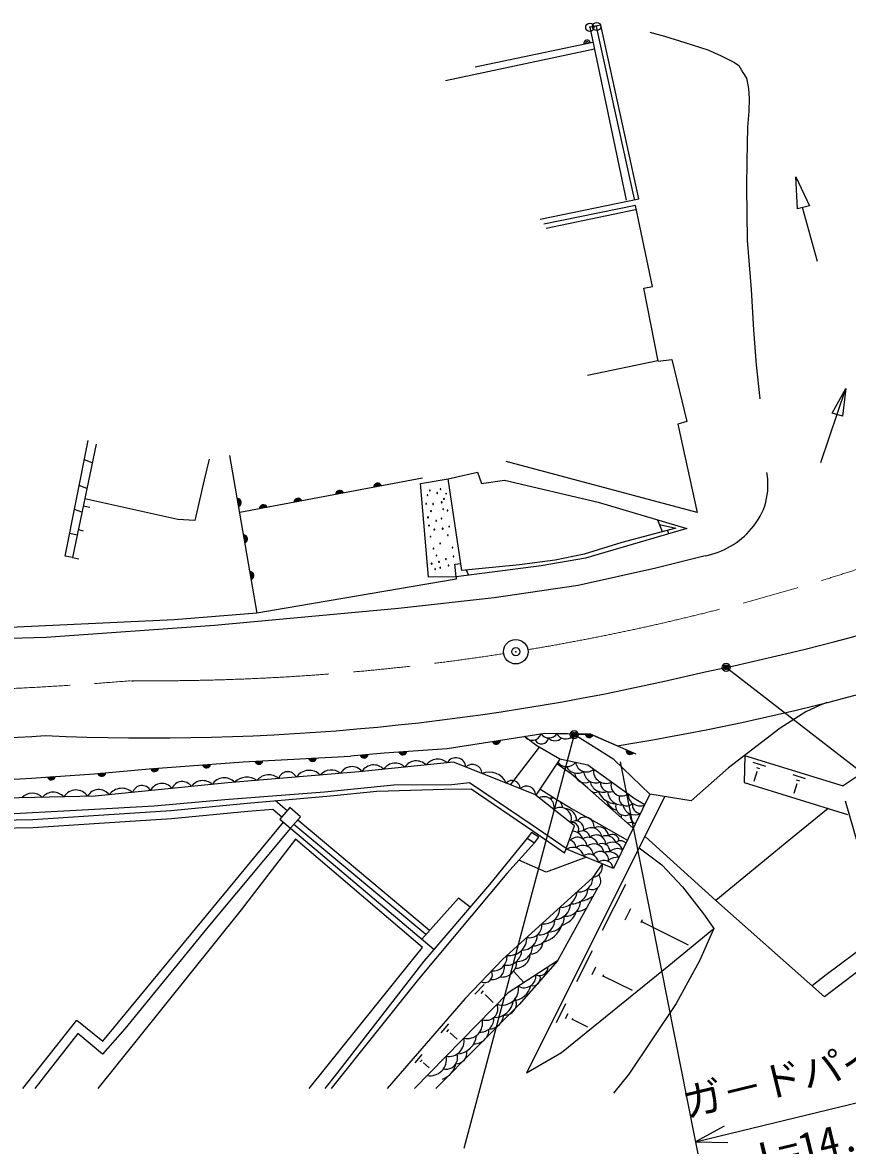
# Model space of a CAD drawing. Units: millimetres, scale not verified. Extents: x 40000 to 680000, y 20000 to 380000.
# Drawn here: x 340952 to 391527, y 238498 to 307336 of the extents above; entities that cross this region are included whole.
import ezdxf
from ezdxf.enums import TextEntityAlignment as Align

# ---------------------------------------------------------------- set-up
doc = ezdxf.new("R2010")
doc.units = ezdxf.units.MM
doc.header["$LTSCALE"] = 1000
doc.header["$PDMODE"] = 32
doc.header["$PDSIZE"] = 500
doc.linetypes.add('CHAIN', pattern=[18.5, 12, -1.5, 3.5, -1.5])
for name, color, linetype, lineweight in [('M-BGD', 7, 'Continuous', 25), ('M-BMK', 2, 'CHAIN', 13), ('M-BMK-SRVR', 3, 'Continuous', 25), ('M-STR-STRC', 7, 'Continuous', 25)]:
    doc.layers.add(name, color=color, linetype=linetype, lineweight=lineweight)
doc.styles.add('@ＭＳ ゴシック', font='')
doc.styles.add('ＭＳ ゴシック', font='')
doc.styles.get('@ＭＳ ゴシック').set_extended_font_data('@MS Gothic')
doc.styles.get('ＭＳ ゴシック').set_extended_font_data('MS Gothic')

msp = doc.modelspace()

# ---------------------------------------------------------------- linework, layer by layer
at = {"layer": 'M-BGD'}
for p, q in [((376409, 307160), (375725, 307040)), ((375725, 307040), (377955, 296440)), ((378474, 296501), (376147, 307086)), ((378733, 296525), (376409, 307160)), ((379400, 306745), (380309, 306498)), ((380309, 306498), (381557, 306113)), ((376007, 305698), (366886, 303757)), ((375919, 306117), (368693, 304589)), ((381557, 306113), (382961, 305650)), ((382961, 305650), (383788, 305291)), ((383788, 305291), (384597, 304885)), ((384597, 304885), (384860, 304697)), ((384860, 304697), (385109, 304275)), ((385109, 304275), (385331, 303930)), ((385331, 303930), (385465, 303279)), ((385465, 303279), (385503, 302685)), ((385503, 302685), (385471, 301904)), ((385471, 301904), (385387, 300909)), ((385387, 300909), (385352, 298841)), ((385352, 298841), (385339, 297238)), ((388452, 295915), (388349, 297882)), ((388349, 297882), (389196, 296089)), ((385339, 297238), (385383, 293996)), ((372684, 295278), (378733, 296525)), ((378538, 296126), (372907, 294970)), ((379568, 291151), (378538, 296126)), ((389196, 296089), (388452, 295915)), ((378523, 295854), (373061, 294712)), ((389690, 292685), (388770, 295989)), ((385383, 293996), (385625, 290964)), ((379031, 291043), (379568, 291151)), ((379917, 286566), (379031, 291043)), ((385625, 290964), (385772, 288501)), ((385772, 288501), (385928, 286341)), ((375593, 285710), (379905, 286626)), ((385928, 286341), (386151, 284261)), ((389885, 280356), (391427, 284907)), ((390582, 283390), (391427, 284907)), ((391427, 284907), (391208, 283204)), ((391208, 283204), (390582, 283390)), ((345229, 280345), (344754, 280530)), ((355346, 271126), (353671, 280799)), ((344902, 278771), (344437, 278954)), ((354275, 277310), (365470, 279419)), ((344600, 277319), (344141, 277483)), ((344680, 277705), (345078, 277626)), ((380175, 276122), (379908, 276835)), ((344380, 276261), (344672, 276168)), ((380489, 276205), (380561, 275987)), ((344308, 275911), (343847, 276020)), ((344023, 274539), (344406, 274454)), ((368298, 273485), (368173, 273767)), ((375769, 263710), (372981, 263762)), ((377396, 263006), (375769, 263710)), ((372626, 262916), (370863, 260618)), ((385222, 262405), (385184, 260743)), ((385206, 262410), (391260, 260544)), ((373895, 262180), (372413, 259980)), ((385731, 261987), (386495, 261751)), ((385947, 261669), (386138, 261610)), ((385972, 261410), (385789, 260818)), ((385948, 261418), (385996, 261403)), ((388168, 261236), (388932, 261000)), ((388384, 260918), (388575, 260859)), ((385184, 260743), (391527, 258788)), ((388409, 260659), (388226, 260067)), ((388385, 260667), (388433, 260652)), ((357170, 259012), (356468, 259621)), ((380327, 259889), (371844, 242945)), ((354772, 258969), (350094, 258514)), ((356300, 259104), (354772, 258969)), ((356843, 258634), (356300, 259104)), ((345348, 258217), (341618, 257972)), ((350094, 258514), (345348, 258217)), ((365676, 251432), (357588, 258173)), ((365907, 251689), (357824, 258445)), ((341618, 257972), (337514, 257884)), ((357390, 257944), (366178, 250521)), ((376230, 254324), (373745, 249829)), ((377907, 254496), (376496, 251677)), ((383449, 253512), (390112, 247616)), ((378223, 253016), (377870, 252311)), ((378937, 252328), (378848, 252152)), ((378892, 252240), (381756, 250806)), ((375871, 250430), (374919, 248529)), ((376085, 249432), (375847, 248956)), ((371059, 249185), (371692, 248487)), ((376566, 248968), (376507, 248849)), ((376536, 248908), (378323, 248014)), ((368683, 247776), (369260, 248369)), ((369077, 247825), (369221, 247974)), ((369309, 247708), (369345, 247745)), ((369327, 247726), (369800, 247266)), ((374243, 247178), (373658, 246010)), ((374374, 246565), (374228, 246272)), ((366612, 245400), (367095, 245956)), ((374670, 246279), (374633, 246206)), ((374652, 246243), (375577, 245780)), ((366960, 245464), (367081, 245603)), ((367172, 245371), (367202, 245406)), ((367187, 245389), (367604, 245026)), ((365023, 243571), (365458, 244072)), ((365336, 243629), (365445, 243754)), ((365527, 243545), (365554, 243576)), ((365541, 243561), (365879, 243267))]:
    msp.add_line(p, q, dxfattribs=at)
for points in [[(379917, 286566), (380754, 286669), (381678, 282872), (381127, 282720), (382301, 277301), (370611, 280428)], [(345465, 281482), (344023, 274539), (343567, 274628), (344989, 281703)], [(352402, 280560), (352083, 279312), (351517, 276811), (350481, 276870), (344769, 278132)], [(367051, 279372), (368842, 279770), (369094, 279070), (370506, 279272), (376240, 277931), (381668, 276310), (375474, 274507), (372757, 274031), (367537, 273365)], [(367537, 273365), (365845, 273326), (365341, 279078), (367051, 279372)], [(380009, 276566), (381003, 276341), (377686, 275463), (375379, 274736), (373608, 274384), (371428, 274093), (367893, 273739), (367051, 279372)], [(382791, 274647), (379782, 273882), (375019, 272817), (369856, 272070), (364011, 271416), (352718, 270378), (342401, 269639), (332138, 269351), (323378, 269257)], [(367537, 273365), (367461, 274136), (367829, 274167)], [(367537, 273365), (367527, 273222), (355324, 271122), (350243, 270722), (338858, 270182), (327965, 269924), (327185, 269850)], [(390255, 265650), (389806, 265468), (388979, 265089), (387393, 264079), (384236, 261644), (381938, 259636), (379418, 260032), (377194, 262169), (374725, 263712), (372981, 263762)], [(372981, 263762), (370786, 263414), (366987, 262823), (363123, 262556), (361057, 262367)], [(374771, 263683), (375769, 263710), (378552, 262505)], [(379092, 259373), (378515, 259719), (375605, 261814), (373895, 262180), (372478, 263002), (371730, 263564)], [(310138, 261771), (311458, 261540), (314328, 261061), (317597, 260785), (323359, 260578), (326503, 260511), (330640, 260557), (333592, 260595), (336898, 260742), (341496, 261018), (345355, 261283), (348718, 261584), (354478, 262008), (361057, 262367)], [(374334, 256662), (372188, 258133), (368362, 260738), (367263, 260616), (363712, 260589), (359472, 260166), (353347, 259683), (349018, 259297), (344992, 259073), (340065, 258810), (335765, 258621), (331600, 258377), (330385, 258355), (327899, 258622), (323673, 258928), (321137, 259137), (317734, 259469), (313051, 259937), (308122, 260638), (304389, 261185), (299203, 261778)], [(374183, 256425), (374790, 258099), (372360, 260022), (367383, 262001), (361580, 261411), (353535, 260726), (345412, 259916), (338872, 259762), (333074, 259564), (328068, 259379), (323526, 259683), (320052, 259874), (318223, 260080), (316726, 260201), (315131, 260467), (313115, 260855), (311221, 261219), (308865, 261799), (307910, 262102)], [(378392, 257957), (375584, 260432), (374613, 261254), (373698, 261888)], [(374183, 256425), (372231, 257765), (368453, 260340), (366792, 260318), (362683, 260208), (359835, 259917), (354726, 259467), (350054, 259013), (345316, 258716), (341597, 258472), (337496, 258384), (333209, 258164), (330926, 258033), (326332, 258464), (321809, 258813), (314243, 259477), (308920, 260236), (305554, 260658), (301859, 261202)], [(378026, 257217), (376480, 258096), (374544, 259185), (373659, 259708), (372658, 260343)], [(379418, 260032), (377172, 255489), (374306, 256674)], [(390339, 259154), (387919, 257203), (383449, 253512), (379142, 257413)], [(340982, 241986), (344275, 246180), (345884, 244892), (356959, 258317)], [(357390, 257944), (352408, 252000), (347217, 245655), (345850, 244109), (344348, 245372), (341710, 241986)], [(365474, 250645), (357697, 257267), (354355, 252947), (347981, 244993), (345576, 241986)], [(371899, 257337), (369582, 254507), (365563, 249800), (360195, 242893), (359481, 241986)], [(372339, 257043), (370642, 255170), (365220, 248701), (359880, 241986)], [(375522, 256171), (373044, 255253), (371383, 255988)], [(378754, 256745), (380140, 255711), (381417, 254360), (382691, 252693), (383332, 251795), (382451, 249817), (381025, 247210), (378122, 242870), (377184, 241710)], [(376483, 255774), (375891, 254911), (374167, 253342), (370392, 249921), (368087, 247518), (363314, 241986)], [(368390, 253110), (367689, 253660), (365426, 251156)], [(371844, 242945), (373987, 244192), (380571, 249533), (383332, 251795)], [(358528, 241986), (364614, 249581), (365474, 250645)], [(373745, 249829), (370726, 247855), (364973, 241986)], [(373745, 249829), (371390, 247137), (366294, 241986)]]:
    msp.add_lwpolyline(points, dxfattribs=at)
for points in [[(357390, 257944), (358004, 258652), (357350, 259219), (356736, 258510)], [(371899, 257337), (372339, 257043), (372614, 257403), (372149, 257684)]]:
    msp.add_lwpolyline(points, close=True, dxfattribs=at)
for centre, radius, start, end in [((375562, 306057), 200, 11.93884, 191.93884), ((375562, 306057), 100, 11.93884, 191.93884), ((382662, 278967), 3990, 318.30421, 11.43431), ((362727, 278845), 250, 26.23141, 180.81331), ((362727, 278845), 226, 27.63331, 179.41141), ((362727, 278845), 190, 30.34881, 176.69591), ((362727, 278845), 168, 32.63761, 174.40721), ((362727, 278845), 140, 36.68761, 170.35721), ((362727, 278845), 110, 43.64761, 163.39711), ((362727, 278845), 85.9, 53.31851, 153.72631), ((354115, 277901), 250, 293.37751, 87.95941), ((354115, 277901), 226, 294.77941, 86.55751), ((357842, 277925), 250, 26.23141, 180.81331), ((357842, 277925), 226, 27.63331, 179.41141), ((357842, 277925), 190, 30.34881, 176.69591), ((360400, 278406), 250, 26.23141, 180.81331), ((360400, 278406), 226, 27.63331, 179.41141), ((360400, 278406), 190, 30.34881, 176.69591), ((360400, 278406), 168, 32.63761, 174.40721), ((360400, 278406), 140, 36.68761, 170.35721), ((360400, 278406), 110, 43.64761, 163.39711), ((360400, 278406), 85.9, 53.31851, 153.72631), ((365781, 278365), 25, 22.53491, 202.53492), ((365781, 278365), 25, 202.53492, 22.53491), ((365927, 278655), 25, 22.53492, 202.53491), ((365927, 278655), 25, 202.53491, 22.53491), ((366374, 278497), 25, 22.53492, 202.53491), ((366374, 278497), 25, 202.53492, 22.53491), ((366581, 278735), 25, 22.53492, 202.53491), ((366581, 278735), 25, 202.53492, 22.53491), ((366791, 278136), 25, 22.53492, 202.53491), ((366791, 278136), 25, 202.53492, 22.53491), ((366924, 278459), 25, 22.53492, 202.53491), ((366924, 278459), 25, 202.53491, 22.53492), ((354115, 277901), 190, 297.49491, 83.84201), ((354115, 277901), 168, 299.78371, 81.55331), ((354115, 277901), 140, 303.83371, 77.50331), ((354115, 277901), 110, 310.79371, 70.54321), ((354115, 277901), 85.9, 320.46461, 60.87241), ((355719, 277524), 250, 26.23141, 180.81331), ((355719, 277524), 226, 27.63331, 179.41141), ((355719, 277524), 190, 30.34881, 176.69591), ((355719, 277524), 168, 32.63761, 174.40721), ((355719, 277524), 140, 36.68761, 170.35721), ((355719, 277524), 110, 43.64761, 163.39711), ((355719, 277524), 85.9, 53.31851, 153.72631), ((357842, 277925), 168, 32.63761, 174.40721), ((357842, 277925), 140, 36.68761, 170.35721), ((357842, 277925), 110, 43.64761, 163.39711), ((357842, 277925), 85.9, 53.31851, 153.72631), ((365696, 277835), 25, 22.53492, 202.53491), ((365696, 277835), 25, 202.53491, 22.53491), ((366121, 277820), 25, 22.53491, 202.53492), ((366121, 277820), 25, 202.53491, 22.53491), ((366650, 277925), 25, 22.53491, 202.53491), ((366650, 277925), 25, 202.53491, 22.53492), ((366747, 277508), 25, 22.53491, 202.53492), ((366747, 277508), 25, 202.53492, 22.53491), ((367009, 277426), 25, 22.53491, 202.53492), ((367009, 277426), 25, 202.53491, 22.53492), ((365811, 277005), 25, 22.53491, 202.53492), ((365811, 277005), 25, 202.53491, 22.53491), ((365996, 277387), 25, 22.53492, 202.53491), ((365996, 277387), 25, 202.53491, 22.53492), ((366318, 276796), 25, 22.53492, 202.53491), ((366318, 276796), 25, 202.53492, 22.53491), ((366643, 276931), 25, 22.53491, 202.53491), ((366643, 276931), 25, 202.53491, 22.53491), ((365870, 276496), 25, 22.53492, 202.53491), ((365870, 276496), 25, 202.53491, 22.53491), ((366200, 276251), 25, 22.53492, 202.53491), ((366200, 276251), 25, 202.53491, 22.53492), ((366710, 276310), 25, 22.53492, 202.53491), ((366710, 276310), 25, 202.53492, 22.53491), ((367114, 276440), 25, 22.53492, 202.53491), ((367114, 276440), 25, 202.53491, 22.53491), ((381866, 279501), 4941, 280.78481, 319.81531), ((354499, 275685), 250, 293.37751, 87.95941), ((354499, 275685), 226, 294.77941, 86.55751), ((354499, 275685), 190, 297.49491, 83.84201), ((354499, 275685), 168, 299.78371, 81.55331), ((354499, 275685), 140, 303.83371, 77.50331), ((354499, 275685), 110, 310.79371, 70.54321), ((354499, 275685), 85.9, 320.46461, 60.87241), ((365964, 275810), 25, 22.53491, 202.53491), ((365964, 275810), 25, 202.53491, 22.53491), ((366551, 275406), 25, 22.53491, 202.53491), ((366551, 275406), 25, 202.53491, 22.53491), ((367029, 275909), 25, 22.53491, 202.53491), ((367029, 275909), 25, 202.53492, 22.53491), ((353940, 409641), 144999, 281.4767, 292.85861), ((366150, 275086), 25, 22.53492, 202.53491), ((366150, 275086), 25, 202.53491, 22.53492), ((366325, 274664), 25, 22.53492, 202.53491), ((366325, 274664), 25, 202.53492, 22.53491), ((367307, 275147), 25, 22.53491, 202.53491), ((367307, 275147), 25, 202.53491, 22.53491), ((366037, 274163), 25, 22.53491, 202.53491), ((366037, 274163), 25, 202.53491, 22.53491), ((366487, 274273), 25, 22.53491, 202.53491), ((366487, 274273), 25, 202.53491, 22.53492), ((366910, 274449), 25, 22.53491, 202.53492), ((366910, 274449), 25, 202.53491, 22.53492), ((367072, 274058), 25, 22.53492, 202.53491), ((367072, 274058), 25, 202.53491, 22.53491), ((367379, 274605), 25, 22.53491, 202.53492), ((367379, 274605), 25, 202.53491, 22.53491), ((474722, 137838), 148400, 113.3048, 124.22248), ((354888, 273438), 250, 293.37751, 87.95941), ((354888, 273438), 226, 294.77941, 86.55751), ((354888, 273438), 190, 297.49491, 83.84201), ((354888, 273438), 168, 299.78371, 81.55331), ((354888, 273438), 140, 303.83371, 77.50331), ((354888, 273438), 110, 310.79371, 70.54321), ((354888, 273438), 85.9, 320.46461, 60.87241), ((366251, 273832), 25, 22.53492, 202.53491), ((366251, 273832), 25, 202.53492, 22.53491), ((366557, 273921), 25, 22.53491, 202.53492), ((366557, 273921), 25, 202.53491, 22.53492), ((353940, 409641), 148499, 279.08802, 292.81049), ((348906, 406983), 143500, 267.38268, 283.658), ((328534, 466663), 203500, 258.9525, 273.89387), ((348906, 406983), 140000, 269.47657, 269.52655), ((474722, 137838), 139600, 113.3048, 127.70175), ((474722, 137838), 138600, 113.3048, 127.62293), ((372195, 263922), 587, 217.60201, 340.41121), ((373224, 264066), 586, 215.62141, 326.28191), ((374259, 264046), 627, 209.09791, 310.93056), ((375699, 263762), 250, 193.92308, 332.09875), ((375699, 263762), 226, 195.28926, 331.61279), ((375699, 263762), 190, 197.93431, 330.67918), ((375699, 263762), 168, 200.16215, 329.90134), ((375699, 263762), 140, 204.10019, 328.54889), ((375699, 263762), 110, 210.85124, 326.31225), ((375699, 263762), 85.9, 220.17835, 322.87379), ((369996, 263347), 250, 201.55995, 356.14185), ((369996, 263347), 226, 202.96185, 354.73995), ((369996, 263347), 190, 205.67735, 352.02445), ((369996, 263347), 168, 207.96615, 349.73575), ((369996, 263347), 140, 212.01615, 345.68575), ((369996, 263347), 110, 218.97615, 338.72565), ((369996, 263347), 85.9, 228.64705, 329.05485), ((372767, 263555), 440, 206.01521, 350.25281), ((373594, 263845), 536, 222.76571, 317.25181), ((361897, 262499), 250, 197.94344, 352.52534), ((361897, 262499), 226, 199.34534, 351.12344), ((361897, 262499), 190, 202.06084, 348.40794), ((361897, 262499), 168, 204.34964, 346.11924), ((361897, 262499), 140, 208.39964, 342.06924), ((361897, 262499), 110, 215.35964, 335.10914), ((361897, 262499), 85.9, 225.03054, 325.43834), ((364273, 262688), 250, 196.15506, 350.73696), ((364273, 262688), 226, 197.55696, 349.33506), ((364273, 262688), 190, 200.27246, 346.61956), ((364273, 262688), 168, 202.56126, 344.33086), ((364273, 262688), 140, 206.61126, 340.28086), ((364273, 262688), 110, 213.57126, 333.32076), ((364273, 262688), 85.9, 223.24216, 323.64996), ((378196, 262719), 250, 169.28904, 323.87104), ((378196, 262719), 226, 170.69094, 322.46914), ((378196, 262719), 190, 173.40654, 319.75364), ((378196, 262719), 168, 175.69524, 317.46484), ((378196, 262719), 140, 179.74524, 313.41484), ((378196, 262719), 110, 186.70534, 306.45474), ((378196, 262719), 85.9, 196.37614, 296.78394), ((349054, 261664), 250, 196.91651, 351.49841), ((349054, 261664), 226, 198.31841, 350.09651), ((349054, 261664), 190, 201.03391, 347.38101), ((349054, 261664), 168, 203.32271, 345.09231), ((349054, 261664), 140, 207.37271, 341.04231), ((349054, 261664), 110, 214.33271, 334.08221), ((349054, 261664), 85.9, 224.00361, 324.41141), ((352232, 261898), 250, 196.91651, 351.49841), ((352232, 261898), 226, 198.31841, 350.09651), ((352232, 261898), 190, 201.03391, 347.38101), ((352232, 261898), 168, 203.32271, 345.09231), ((352232, 261898), 140, 207.37271, 341.04231), ((352232, 261898), 110, 214.33271, 334.08221), ((352232, 261898), 85.9, 224.00361, 324.41141), ((355447, 262115), 250, 195.74115, 350.32305), ((355447, 262115), 226, 197.14305, 348.92115), ((355447, 262115), 190, 199.85855, 346.20565), ((355447, 262115), 168, 202.14735, 343.91695), ((355447, 262115), 140, 206.19735, 339.86695), ((355447, 262115), 110, 213.15735, 332.90685), ((355447, 262115), 85.9, 222.82825, 323.23605), ((358728, 262295), 250, 195.83173, 350.41363), ((358728, 262295), 226, 197.23363, 349.01173), ((358728, 262295), 190, 199.94913, 346.29623), ((358728, 262295), 168, 202.23793, 344.00753), ((358728, 262295), 140, 206.28793, 339.95753), ((358728, 262295), 110, 213.24793, 332.99743), ((358728, 262295), 85.9, 222.91883, 323.32663), ((361144, 260923), 800, 39.36291, 150.63401), ((362485, 260974), 854, 43.83071, 147.77611), ((363795, 261115), 828, 44.59531, 147.01151), ((365097, 261211), 862, 45.90461, 145.70221), ((366406, 261293), 889, 48.70261, 142.90421), ((367522, 261656), 611, 4.44921, 150.02051), ((368535, 261275), 588, 3.38471, 133.24051), ((374316, 262415), 694, 217.71481, 320.60981), ((374962, 262073), 758, 207.63331, 301.49361), ((375531, 262094), 689, 189.93641, 308.75831), ((342722, 261157), 250, 196.64852, 351.23042), ((342722, 261157), 226, 198.05042, 349.82852), ((342722, 261157), 190, 200.76592, 347.11302), ((342722, 261157), 168, 203.05472, 344.82432), ((342722, 261157), 140, 207.10472, 340.77432), ((342722, 261157), 110, 214.06472, 333.81422), ((342722, 261157), 85.9, 223.73562, 324.14342), ((345812, 261379), 250, 197.82055, 352.40245), ((345812, 261379), 226, 199.22245, 351.00055), ((345812, 261379), 190, 201.93795, 348.28505), ((345812, 261379), 168, 204.22675, 345.99635), ((345812, 261379), 140, 208.27675, 341.94635), ((345812, 261379), 110, 215.23675, 334.98625), ((345812, 261379), 85.9, 224.90765, 325.31545), ((353320, 260184), 859, 42.23641, 148.65051), ((354711, 260015), 1062, 54.43691, 135.30111), ((356047, 260293), 928, 48.93221, 140.80581), ((357214, 260836), 578, 25.39321, 164.34481), ((358522, 260538), 957, 44.53881, 145.19921), ((359880, 260624), 894, 50.65271, 139.08531), ((369555, 260231), 1162, 24.78461, 111.84061), ((375431, 261368), 637, 183.07631, 299.67231), ((376091, 261463), 734, 182.79961, 292.10861), ((376718, 261460), 762, 172.68031, 295.81981), ((344228, 259435), 856, 33.32791, 149.36521), ((345635, 259524), 790, 37.12891, 151.18321), ((347048, 259426), 971, 47.67051, 143.72431), ((348274, 259965), 600, 28.77991, 162.61491), ((349499, 259915), 776, 37.25051, 154.14441), ((350740, 260141), 669, 32.77081, 158.62411), ((351999, 260012), 853, 46.57571, 144.81921), ((370973, 260385), 492, 359.15411, 137.47111), ((371853, 259975), 560, 0.52151, 133.92601), ((376562, 260982), 833, 191.51381, 287.75791), ((376045, 260459), 325, 227.51101, 309.50471), ((377377, 260662), 1213, 201.98651, 267.79621), ((376965, 260767), 598, 178.45881, 288.62741), ((377694, 260596), 668, 164.60051, 303.89951), ((341558, 259240), 855, 44.50081, 138.19231), ((342843, 259280), 877, 42.35411, 140.33901), ((372918, 259256), 624, 345.73741, 117.56471), ((373432, 259170), 628, 81.10969, 105.52461), ((373432, 259170), 628, 3.62851, 36.53008), ((377652, 259981), 967, 201.82601, 252.89441), ((377692, 260249), 877, 184.01921, 274.02021), ((377988, 259777), 466, 159.12251, 320.25431), ((378809, 260060), 743, 181.41611, 292.35621), ((373914, 258538), 687, 338.56951, 124.73261), ((374197, 258432), 716, 357.32859, 87.31241), ((377884, 259304), 573, 165.18091, 303.17921), ((378486, 259512), 746, 190.61011, 297.89131), ((378874, 259387), 536, 170.07251, 265.85461), ((374640, 257881), 415, 329.53381, 102.10571), ((374868, 257910), 491, 344.87181, 129.82471), ((375425, 258070), 564, 347.91911, 145.18556), ((378073, 258706), 425, 170.08491, 194.17225), ((378073, 258706), 425, 263.01482, 306.77121), ((378754, 258734), 564, 170.77401, 245.65771), ((374664, 257087), 673, 18.52321, 88.92221), ((375296, 257336), 448, 6.08421, 131.67601), ((375809, 257309), 665, 10.32691, 134.62921), ((376130, 256958), 576, 359.27891, 132.35451), ((376276, 257434), 598, 3.55831, 120.08701), ((376731, 256855), 633, 18.39621, 115.12031), ((377125, 257178), 388, 357.38907, 130.74551), ((374703, 256129), 649, 10.38491, 124.68491), ((374382, 256726), 515, 2.53461, 76.80791), ((374978, 256814), 584, 3.11671, 137.04041), ((375306, 256266), 633, 3.43181, 130.39661), ((375629, 256772), 622, 15.11041, 121.78591), ((375969, 256336), 653, 11.32741, 128.59991), ((376482, 256530), 476, 356.79951, 122.00581), ((377111, 256449), 645, 15.56141, 128.91321), ((377626, 256757), 419, 42.08911, 134.72871), ((375688, 255784), 578, 8.19511, 126.87471), ((376363, 256010), 516, 348.76241, 145.28791), ((376869, 255733), 775, 34.34741, 109.61291), ((377537, 254836), 1335, 91.17831, 119.54409), ((377423, 256048), 652, 61.71241, 135.60041), ((375834, 255602), 671, 276.24301, 14.77631), ((376599, 255396), 580, 9.21691, 125.85291), ((375056, 254894), 852, 262.41671, 2.77341), ((375877, 254712), 524, 240.63551, 44.24251), ((373916, 254117), 1030, 268.33371, 356.21031), ((374627, 254308), 995, 266.25711, 356.98051), ((374239, 253489), 930, 265.38711, 359.02671), ((374877, 255261), 1811, 279.29091, 305.74331), ((372918, 253055), 969, 262.44771, 1.92981), ((373554, 253366), 1009, 272.04161, 357.10571), ((373635, 253302), 1362, 285.73231, 341.03691), ((374957, 253795), 936, 267.94591, 307.43081), ((372030, 252004), 766, 257.61501, 6.76241), ((372634, 252374), 956, 263.70791, 358.98291), ((372517, 252490), 1569, 282.88991, 341.45761), ((373266, 252505), 900, 266.07411, 3.63171), ((371551, 251448), 979, 270.21081, 358.61901), ((372251, 251693), 958, 268.35261, 354.84231), ((370787, 251227), 1079, 262.83451, 1.54291), ((371271, 250730), 952, 268.13731, 0.37991), ((372046, 251050), 826, 272.24241, 353.75551), ((369783, 250071), 874, 264.63671, 5.67241), ((370632, 250471), 922, 261.26561, 359.83261), ((371169, 250271), 910, 269.62221, 357.10281), ((369267, 248970), 492, 244.51051, 27.88561), ((369730, 249439), 772, 264.51401, 9.04291), ((370339, 249729), 903, 261.89271, 3.11961), ((372628, 249466), 545, 247.52571, 358.84001), ((371699, 248896), 725, 241.03191, 5.33381), ((372230, 248761), 469, 256.38361, 20.14871), ((370372, 248097), 989, 250.83971, 9.55741), ((370936, 248584), 1215, 275.18901, 346.76521), ((369379, 246894), 720, 249.22161, 21.92181), ((369858, 247541), 1200, 269.15691, 351.99011), ((370520, 247202), 708, 264.38301, 25.02761), ((369521, 246567), 933, 271.66381, 355.73481), ((368211, 245993), 941, 257.15531, 13.98821), ((369033, 246261), 811, 266.25801, 5.63471), ((367083, 244893), 937, 259.86811, 11.27541), ((367519, 245389), 1281, 273.54651, 353.94851), ((368662, 245621), 886, 267.36571, 0.84901), ((365936, 243776), 1001, 259.91011, 11.23331), ((366904, 243902), 724, 257.80061, 16.72181), ((367532, 244184), 669, 268.70901, 9.85071), ((366282, 243761), 1259, 289.26571, 348.74461)]:
    msp.add_arc(centre, radius, start, end, dxfattribs=at)
for p in [(375725, 307040), (376147, 307086)]:
    msp.add_point(p, dxfattribs=at)
at = {"layer": 'M-BMK'}
for centre, radius, start, end in [((348907, 406982), 140000, 279.46557, 295.11036), ((330645, 468172), 201894, 258.43279, 274.80864), ((348907, 406982), 140000, 269.52644, 278.85168)]:
    msp.add_arc(centre, radius, start, end, dxfattribs=at)
at = {"layer": 'M-BMK-SRVR'}
msp.add_circle((371190, 268767), 750, dxfattribs=at)
msp.add_point((371190, 268767), dxfattribs=at)
at = {"layer": 'M-STR-STRC'}
for p, q in [((384208, 267719), (422222, 238279)), ((374732, 263539), (368016, 238317)), ((377590, 262025), (382588, 236765)), ((391377, 259633), (396963, 240253)), ((382200, 238727), (396409, 242174)), ((383955, 239686), (382200, 238727)), ((382200, 238727), (384199, 238680))]:
    msp.add_line(p, q, dxfattribs=at)
for centre, radius in [((384089, 267810), 150), ((384089, 267810), 120), ((384089, 267810), 90), ((384089, 267810), 60), ((384089, 267810), 30), ((374771, 263683), 150), ((374771, 263683), 120), ((374771, 263683), 90), ((374771, 263683), 60), ((374771, 263683), 30)]:
    msp.add_circle(centre, radius, dxfattribs=at)
for p in [(384089, 267810), (374771, 263683)]:
    msp.add_point(p, dxfattribs=at)

# ---------------------------------------------------------------- texts
at = {"layer": 'M-STR-STRC', "style": 'ＭＳ ゴシック'}
msp.add_text('ガ－ドパイプ', height=1833, rotation=13.636, dxfattribs=at).set_placement((389069, 241423), align=Align.BOTTOM_CENTER)
at = {"layer": 'M-STR-STRC', "style": '@ＭＳ ゴシック'}
msp.add_text('L=14.0', height=1833, rotation=13.636, dxfattribs=at).set_placement((389540, 239479), align=Align.TOP_CENTER)

doc.saveas('drawing.dxf')
